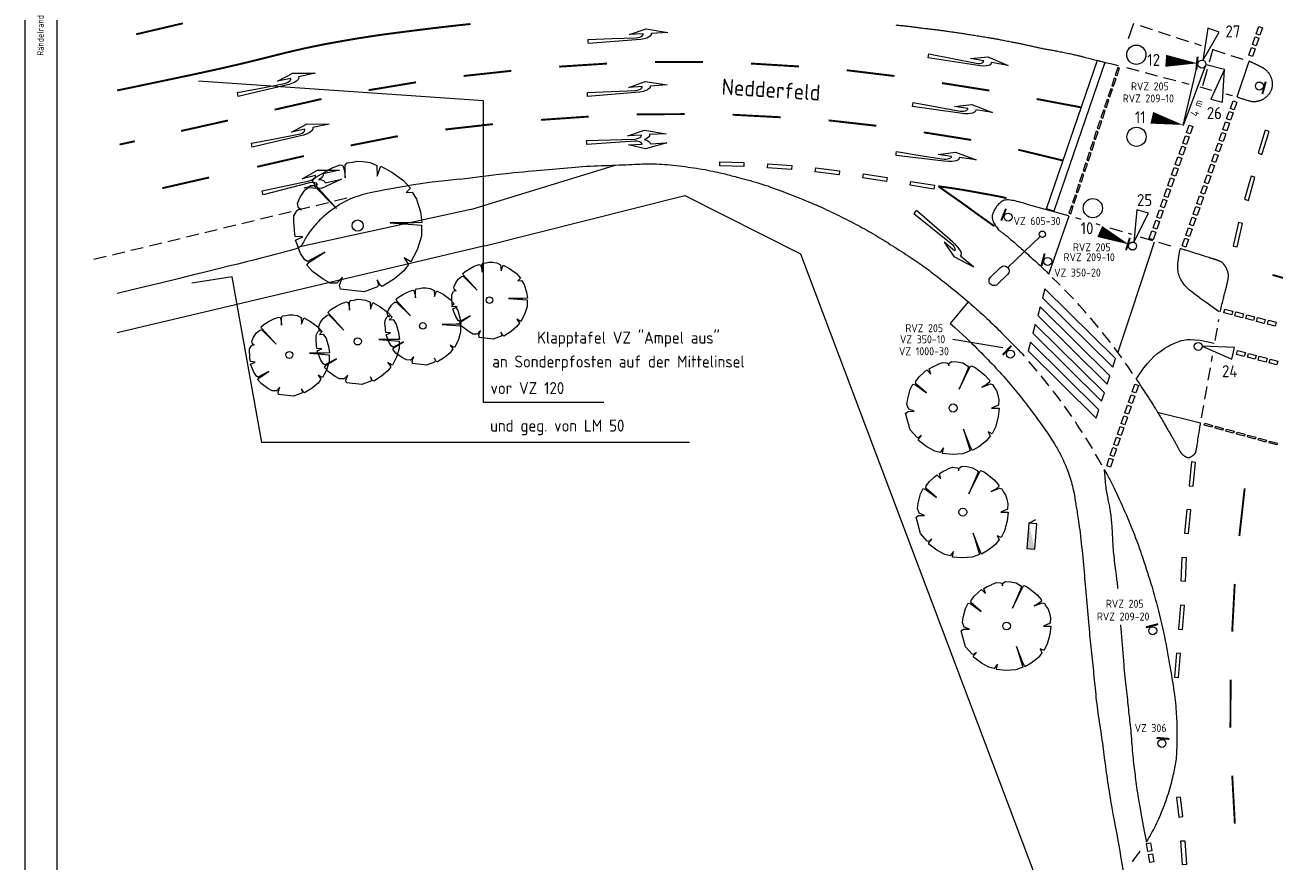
# Model space of a CAD drawing. Header units: metres. Extents: x -3 to 211, y 1 to 149.
# Drawn here: x -2.9 to 75.4, y 27.2 to 79.7 of the extents above; entities that cross this region are included whole.
import ezdxf
from ezdxf.enums import TextEntityAlignment as Align

# ---------------------------------------------------------------- set-up
doc = ezdxf.new("R2010")
doc.units = ezdxf.units.M
doc.header["$LTSCALE"] = 25
doc.linetypes.add('STRICHLINIE2', pattern=[9.525, 6.35, -3.175])
doc.layers.get('0').update_dxf_attribs({"linetype": 'CONTINUOUS'})
for name, color, linetype in [('BG-GR-LIN-VSB', 4, 'CONTINUOUS'), ('BG-GR-TXT-STR-NAM', 4, 'CONTINUOUS'), ('BS-RA-SYM', 3, 'CONTINUOUS'), ('BS-RA-TXT-SON', 2, 'CONTINUOUS'), ('BT-OF-LIN-ABG', 4, 'CONTINUOUS'), ('BT-SM-SYM', 2, 'CONTINUOUS'), ('BV-BL-SYM', 2, 'CONTINUOUS'), ('BV-FM-SYM', 2, 'CONTINUOUS'), ('BV-SF-LIN-HOH', 5, 'CONTINUOUS'), ('BV-SF-LIN-HOH-AGS', 5, 'STRICHLINIE2'), ('BV-VK-SYM', 2, 'CONTINUOUS'), ('BV-VK-TXT', 2, 'CONTINUOUS'), ('BV-VK-TXT-LSA', 3, 'CONTINUOUS'), ('BW-EW-SYM', 3, 'CONTINUOUS')]:
    doc.layers.add(name, color=color, linetype=linetype)
doc.styles.get("Standard").update_dxf_attribs({"font": 'isocp.shx', "height": 0.5})

# ---------------------------------------------------------------- blocks, each defined once
blk = doc.blocks.new('BMIST')
blk.add_lwpolyline([(0.506, 0.041), (0.991, 0.004), (0.99, -0.167), (0.925, -0.378), (0.829, -0.566), (0.721, -0.503), (0.788, -0.605), (0.717, -0.704), (0.57, -0.828), (0.382, -0.947), (0.354, -0.933), (0.304, -0.846), (0.324, -0.92), (0.31, -0.952), (0.101, -1.03), (-0.27, -0.988), (-0.283, -0.927), (-0.239, -0.804), (-0.323, -0.896), (-0.431, -0.894), (-0.535, -0.836), (-0.705, -0.716), (-0.782, -0.629), (-0.791, -0.616), (-0.754, -0.569), (-0.509, -0.416), (-0.783, -0.559), (-0.822, -0.535), (-0.888, -0.433), (-0.937, -0.307), (-0.967, -0.23), (-0.853, -0.178), (-0.972, -0.169), (-0.984, -0.083), (-0.988, 0.019), (-0.995, 0.04), (-0.992, 0.149), (-0.949, 0.227), (-0.921, 0.255), (-0.876, 0.242), (-0.923, 0.274), (-0.939, 0.342), (-0.895, 0.442), (-0.824, 0.549), (-0.733, 0.621), (-0.69, 0.629), (-0.328, 0.267), (-0.694, 0.669), (-0.702, 0.7), (-0.639, 0.757), (-0.506, 0.838), (-0.406, 0.892), (-0.273, 0.943), (-0.233, 0.932), (-0.208, 0.851), (-0.194, 0.741), (-0.194, 0.938), (-0.164, 0.976), (-0.083, 0.986), (-0.013, 1.003), (0.083, 0.998), (0.192, 0.981), (0.295, 0.932), (0.305, 0.77), (0.361, 0.923), (0.531, 0.832), (0.714, 0.7), (0.82, 0.58), (0.752, 0.513), (0.846, 0.521), (0.916, 0.409), (0.976, 0.211), (0.999, 0.048), (0.879, 0.043)], close=True)
blk.add_circle((0, 0), 0.0866)
blk = doc.blocks.new('FMPFLL')
blk.add_lwpolyline([(0, -0.289), (1.05, -0.289), (1.064, -0.215), (1.119, -0.13), (1.236, -0.058), (1.345, -0.016), (1.511, 0.027), (1.722, 0.058), (2, 0.062), (5, 0.125), (5, 0), (5, -0.125), (3.5, -0.094), (2, -0.062), (1.876, -0.075), (1.774, -0.098), (1.676, -0.135), (1.595, -0.186), (1.555, -0.251), (1.55, -0.289), (2.4, -0.289), (1.35, -0.589)], close=True)
blk = doc.blocks.new('FMPFLLR')
blk.add_lwpolyline([(1.407, 0), (1.345, 0.016), (1.236, 0.058), (1.119, 0.13), (1.064, 0.215), (1.05, 0.289), (0, 0.289), (1.35, 0.589), (2.4, 0.289), (1.55, 0.289), (1.555, 0.251), (1.595, 0.186), (1.676, 0.135), (1.774, 0.098), (1.876, 0.075), (2, 0.062), (5, 0.125), (5, 0), (5, -0.125), (3.5, -0.094), (2, -0.062), (1.876, -0.075), (1.774, -0.098), (1.676, -0.135), (1.595, -0.186), (1.555, -0.251), (1.55, -0.289), (2.4, -0.289), (1.35, -0.589), (0, -0.289), (1.05, -0.289), (1.064, -0.215), (1.119, -0.13), (1.236, -0.058), (1.345, -0.016)], close=True)
blk = doc.blocks.new('FMPFLR')
blk.add_lwpolyline([(0, 0.289), (1.05, 0.289), (1.064, 0.215), (1.119, 0.13), (1.236, 0.058), (1.345, 0.016), (1.511, -0.027), (1.722, -0.058), (2, -0.062), (5, -0.125), (5, 0), (5, 0.125), (3.5, 0.094), (2, 0.062), (1.876, 0.075), (1.774, 0.098), (1.676, 0.135), (1.595, 0.186), (1.555, 0.251), (1.55, 0.289), (2.4, 0.289), (1.35, 0.589)], close=True)
blk = doc.blocks.new('EWKAS03')
blk.add_lwpolyline([(-0.8, -0.25), (0.8, -0.25), (0.8, 0.25), (-0.8, 0.25), (-0.8, -0.25), (-1.05, 0.183)])
blk.add_solid([(-0.8, -0.25), (0.8, -0.25), (0.8, 0.25)])
blk = doc.blocks.new('BLSTRLAM')
blk.add_line((0.2, 0), (3, 0))
blk.add_lwpolyline([(3.3125, 0.3125), (4.1875, 0.3125, -1), (4.1875, -0.3125), (3.3125, -0.3125, -1)], format="xyb", close=True)
blk.add_circle((0, 0), 0.2)
blk = doc.blocks.new('VKLSASO2')
blk.add_lwpolyline([(0.45, 0, 0, 0, 0), (-0.15, 0, 0.3, 0, 0), (-0.45, 0, 0, 0, 0)], format="xyseb")
blk = doc.blocks.new('VKLSASO3')
blk.add_lwpolyline([(-0.45, 0, 0, 0, 0), (0.15, 0, 0.3, 0, 0), (0.45, 0, 0, 0, 0)], format="xyseb")
blk = doc.blocks.new('BVKMAN')
blk.add_circle((0, 0), 0.25)
blk = doc.blocks.new('Verkehrszeichen')
at = {"layer": 'BV-VK-SYM', "const_width": 0.125}
blk.add_lwpolyline([(0.305, 0.373), (0.322, -0.426)], dxfattribs=at)
at = {"layer": 'BV-VK-SYM', "rotation": 0.8654267626991108}
blk.add_blockref('BVKMAN', (0, 0), dxfattribs=at)

msp = doc.modelspace()

# ---------------------------------------------------------------- linework, layer by layer
at = {"layer": 'BG-GR-LIN-VSB'}
for p, q in [((25.879, 65.866), (38.366, 69.004)), ((38.366, 69.004), (45.609, 65.362)), ((25.879, 65.866), (2.897, 60.412)), ((45.609, 65.362), (60.368, 26.211))]:
    msp.add_line(p, q, dxfattribs=at)
at = {"layer": 'BS-RA-SYM'}
msp.add_line((-0.862, 2.709), (-0.862, 146.709), dxfattribs=at)
at = {"layer": 'BS-RA-TXT-SON'}
msp.add_line((-2.862, 0.709), (-2.862, 148.709), dxfattribs=at)
at = {"layer": 'BT-OF-LIN-ABG'}
for p, q in [((66.105, 78.818), (66.429, 79.76)), ((71.375, 78.138), (71.148, 77.338)), ((71.017, 76.874), (70.725, 75.847)), ((72.891, 75.162), (73.638, 77.398)), ((25.002, 68.125), (33.963, 70.875)), ((25.002, 68.125), (14.421, 65.825)), ((61.126, 64.089), (62.384, 67.737)), ((66.848, 63.483), (66.2, 61.517)), ((56.081, 62.36), (54.948, 61.007)), ((70.602, 54.778), (67.913, 55.449)), ((63.409, 44.449), (63.634, 41.896))]:
    msp.add_line(p, q, dxfattribs=at)
for points in [[(67.703, 66.079), (66.848, 63.483)], [(71.759, 61.725), (71.317, 62.045), (70.95, 62.31), (70.648, 62.528), (70.403, 62.706), (70.206, 62.853), (70.047, 62.976), (69.917, 63.083), (69.808, 63.182), (69.712, 63.279), (69.627, 63.375), (69.552, 63.47), (69.485, 63.565), (69.427, 63.658), (69.376, 63.749), (69.332, 63.839), (69.293, 63.926), (69.26, 64.012), (69.232, 64.098), (69.209, 64.186), (69.192, 64.278), (69.181, 64.377), (69.176, 64.484), (69.178, 64.603), (69.186, 64.734), (69.201, 64.879), (69.22, 65.032), (69.243, 65.185), (69.266, 65.33), (69.289, 65.46), (69.308, 65.567), (69.322, 65.643), (69.33, 65.68)], [(66.2, 61.517), (65.441, 59.211)], [(54.948, 61.007), (55.246, 60.747), (55.509, 60.511), (55.743, 60.298), (55.951, 60.104), (56.139, 59.925), (56.309, 59.759), (56.467, 59.602), (56.617, 59.452), (56.763, 59.306), (56.905, 59.163), (57.044, 59.022), (57.179, 58.884), (57.312, 58.748), (57.441, 58.614), (57.568, 58.482), (57.692, 58.351), (57.813, 58.221), (57.932, 58.092), (58.049, 57.964), (58.164, 57.837), (58.277, 57.71), (58.387, 57.584), (58.497, 57.458), (58.605, 57.333), (58.711, 57.208), (58.816, 57.084), (58.92, 56.959), (59.022, 56.835), (59.124, 56.71), (59.224, 56.586), (59.324, 56.461), (59.422, 56.337), (59.52, 56.211), (59.617, 56.086), (59.714, 55.961), (59.81, 55.835), (59.905, 55.71), (59.999, 55.585), (60.093, 55.46), (60.186, 55.336), (60.279, 55.212), (60.37, 55.089), (60.461, 54.966), (60.55, 54.844), (60.639, 54.723), (60.725, 54.603), (60.81, 54.483), (60.893, 54.364), (60.974, 54.247), (61.054, 54.13), (61.131, 54.013), (61.206, 53.898), (61.28, 53.782), (61.353, 53.667), (61.424, 53.553), (61.494, 53.438), (61.562, 53.323), (61.63, 53.208), (61.696, 53.092), (61.761, 52.975), (61.824, 52.857), (61.886, 52.737), (61.947, 52.616), (62.006, 52.492), (62.063, 52.366), (62.119, 52.238), (62.173, 52.109), (62.225, 51.979), (62.275, 51.848), (62.323, 51.718), (62.369, 51.588), (62.412, 51.46), (62.453, 51.332), (62.492, 51.207), (62.528, 51.083), (62.562, 50.961), (62.593, 50.841), (62.622, 50.722), (62.649, 50.604), (62.673, 50.489), (62.696, 50.375), (62.716, 50.262), (62.735, 50.152), (62.752, 50.044), (62.769, 49.938), (62.785, 49.835), (62.8, 49.735), (62.815, 49.639), (62.83, 49.545), (62.846, 49.453), (62.862, 49.359), (62.879, 49.262), (62.896, 49.158), (62.914, 49.047), (62.934, 48.925), (62.954, 48.791), (62.976, 48.642), (62.998, 48.479), (63.021, 48.304), (63.046, 48.118), (63.07, 47.921), (63.095, 47.717), (63.12, 47.505), (63.144, 47.288), (63.168, 47.066), (63.192, 46.841), (63.215, 46.615), (63.238, 46.387), (63.26, 46.16), (63.281, 45.935), (63.302, 45.713), (63.321, 45.496), (63.339, 45.284), (63.357, 45.077), (63.374, 44.876), (63.39, 44.679), (63.406, 44.488), (63.409, 44.449)], [(66.581, 57.527), (67.058, 58.227), (67.276, 58.506), (67.486, 58.741), (67.687, 58.938), (67.878, 59.101), (68.057, 59.238), (68.222, 59.355), (68.373, 59.455), (68.512, 59.542), (68.643, 59.618), (68.767, 59.684), (68.887, 59.743), (69.008, 59.795), (69.13, 59.843), (69.258, 59.888), (69.396, 59.932), (69.551, 59.97), (69.736, 59.996), (69.96, 60.005), (70.234, 59.993), (70.568, 59.954), (70.973, 59.882), (71.459, 59.772)], [(64.582, 51.88), (64.599, 51.621), (64.61, 51.465), (64.621, 51.318), (64.634, 51.178), (64.647, 51.045), (64.66, 50.918), (64.675, 50.797), (64.691, 50.681), (64.707, 50.569), (64.724, 50.461), (64.742, 50.358), (64.76, 50.259), (64.779, 50.163), (64.797, 50.071), (64.815, 49.982), (64.833, 49.897), (64.851, 49.815), (64.868, 49.734), (64.884, 49.655), (64.9, 49.575), (64.916, 49.494), (64.931, 49.41), (64.945, 49.322), (64.959, 49.229), (64.973, 49.131), (64.986, 49.028), (64.999, 48.92), (65.011, 48.811), (65.022, 48.7), (65.032, 48.588), (65.042, 48.478), (65.05, 48.37), (65.058, 48.265), (65.065, 48.163), (65.071, 48.062), (65.076, 47.963), (65.082, 47.864), (65.086, 47.765), (65.091, 47.665), (65.096, 47.563), (65.101, 47.459), (65.107, 47.352), (65.113, 47.241), (65.12, 47.127), (65.128, 47.007), (65.138, 46.882), (65.149, 46.751), (65.162, 46.614), (65.177, 46.469), (65.193, 46.32), (65.211, 46.168), (65.229, 46.016), (65.248, 45.866), (65.267, 45.719), (65.285, 45.579), (65.301, 45.447), (65.317, 45.326), (65.331, 45.213), (65.345, 45.108), (65.357, 45.007), (65.369, 44.909), (65.381, 44.813), (65.392, 44.716), (65.403, 44.616), (65.414, 44.512), (65.422, 44.445)], [(63.634, 41.896), (63.65, 41.717), (63.667, 41.536), (63.685, 41.353), (63.704, 41.168), (63.723, 40.981), (63.743, 40.793), (63.763, 40.603), (63.784, 40.414), (63.805, 40.224), (63.825, 40.035), (63.845, 39.846), (63.865, 39.659), (63.883, 39.474), (63.901, 39.289), (63.919, 39.106), (63.936, 38.923), (63.954, 38.741), (63.971, 38.558), (63.989, 38.375), (64.007, 38.19), (64.026, 38.005), (64.046, 37.818), (64.066, 37.63), (64.087, 37.44), (64.11, 37.25), (64.134, 37.059), (64.159, 36.867), (64.185, 36.674), (64.212, 36.481), (64.241, 36.287), (64.27, 36.094), (64.3, 35.901), (64.33, 35.71), (64.359, 35.52), (64.388, 35.331), (64.415, 35.145), (64.441, 34.962), (64.466, 34.78), (64.49, 34.6), (64.513, 34.42), (64.536, 34.24), (64.559, 34.059), (64.582, 33.877), (64.606, 33.692), (64.63, 33.505), (64.655, 33.315), (64.681, 33.124), (64.708, 32.932), (64.735, 32.739), (64.763, 32.546), (64.791, 32.353), (64.82, 32.162), (64.849, 31.973), (64.879, 31.782), (64.911, 31.589), (64.944, 31.391), (64.979, 31.185), (65.016, 30.969), (65.057, 30.741), (65.101, 30.498), (65.149, 30.236), (65.203, 29.943), (65.265, 29.602), (65.338, 29.201), (65.424, 28.723), (65.525, 28.154), (65.643, 27.48), (65.781, 26.685)], [(65.594, 42.186), (65.798, 39.68), (65.815, 39.489), (65.833, 39.297), (65.853, 39.107), (65.873, 38.919), (65.894, 38.732), (65.915, 38.548), (65.935, 38.366), (65.956, 38.188), (65.975, 38.013), (65.993, 37.843), (66.01, 37.676), (66.026, 37.513), (66.042, 37.353), (66.057, 37.197), (66.072, 37.044), (66.087, 36.894), (66.103, 36.747), (66.119, 36.603), (66.135, 36.46), (66.151, 36.318), (66.168, 36.174), (66.185, 36.028), (66.201, 35.879), (66.217, 35.724), (66.233, 35.564), (66.247, 35.396), (66.262, 35.222), (66.276, 35.045), (66.29, 34.865), (66.304, 34.685), (66.318, 34.505), (66.332, 34.329), (66.348, 34.157), (66.364, 33.99), (66.38, 33.83), (66.397, 33.674), (66.415, 33.522), (66.433, 33.373), (66.451, 33.227), (66.469, 33.083), (66.487, 32.94), (66.505, 32.797), (66.523, 32.652), (66.541, 32.506), (66.561, 32.355), (66.581, 32.199), (66.603, 32.036), (66.628, 31.865), (66.654, 31.684), (66.684, 31.489), (66.72, 31.27), (66.764, 31.009), (66.819, 30.694), (66.889, 30.31), (66.976, 29.842), (67.083, 29.275), (67.213, 28.595)]]:
    msp.add_lwpolyline(points, dxfattribs=at)
at = {"layer": 'BV-FM-SYM', "const_width": 0.12}
for points in [[(4.08, 79.075), (7.001, 79.76)], [(20.758, 79.221), (20.189, 79.149), (19.672, 79.08), (19.201, 79.014), (18.771, 78.95), (18.375, 78.889), (18.007, 78.83), (17.663, 78.773), (17.335, 78.717), (17.019, 78.662), (16.713, 78.608), (16.414, 78.555), (16.121, 78.501), (15.832, 78.447), (15.546, 78.391), (15.26, 78.334), (14.974, 78.274), (14.685, 78.212), (14.391, 78.147), (14.089, 78.078), (13.777, 78.005), (13.45, 77.927), (13.108, 77.844), (12.747, 77.754), (12.365, 77.658), (11.954, 77.554), (11.492, 77.439), (10.954, 77.307), (10.311, 77.155), (9.538, 76.977), (8.609, 76.771), (7.496, 76.53), (7.145, 76.456)], [(24.975, 79.718), (24.666, 79.686), (24.338, 79.651), (23.983, 79.612), (23.592, 79.568), (23.154, 79.518), (22.662, 79.459), (22.105, 79.391), (21.473, 79.312), (20.758, 79.221)], [(27.528, 76.792), (24.545, 76.47)], [(33.51, 77.245), (30.517, 77.053)], [(39.509, 77.341), (36.509, 77.337)], [(45.501, 77.064), (42.507, 77.247)], [(51.47, 76.468), (48.492, 76.829)], [(7.145, 76.457), (6.895, 76.404), (6.053, 76.226), (5.112, 76.029), (4.064, 75.809), (2.897, 75.566)], [(21.572, 76.076), (18.612, 75.584)], [(57.401, 75.56), (54.438, 76.028)], [(15.664, 75.031), (12.738, 74.367)], [(63.137, 74.51), (60.354, 75.033)], [(9.816, 73.689), (6.888, 73.034)], [(32.368, 73.934), (29.375, 73.727)], [(38.364, 74.088), (35.364, 74.073)], [(44.359, 73.89), (41.364, 74.048)], [(50.334, 73.359), (47.353, 73.697)], [(26.387, 73.462), (23.405, 73.127)], [(56.268, 72.474), (53.305, 72.946)], [(3.996, 72.395), (3.041, 72.184)], [(20.435, 72.711), (17.492, 72.13)], [(14.566, 71.47), (11.643, 70.795)], [(61.998, 71.188), (59.205, 71.864)], [(8.642, 70.128), (5.717, 69.46)], [(57.721, 67.083), (57.354, 67.339), (57.038, 67.563), (56.765, 67.758), (56.528, 67.929), (56.32, 68.081), (56.133, 68.218), (55.96, 68.345), (55.793, 68.465), (55.627, 68.584), (55.457, 68.703), (55.281, 68.826), (55.096, 68.955), (54.9, 69.092), (54.689, 69.241), (54.46, 69.403), (54.212, 69.582)], [(58.481, 68.833), (58.336, 68.87), (58.125, 68.917), (57.894, 68.963), (57.655, 69.009), (57.417, 69.053), (57.193, 69.093), (56.991, 69.13), (56.809, 69.163), (56.644, 69.193), (56.492, 69.221), (56.351, 69.247), (56.216, 69.271), (56.084, 69.295), (55.951, 69.318), (55.814, 69.342), (55.666, 69.367), (55.502, 69.393), (55.314, 69.422), (55.098, 69.455), (54.846, 69.492), (54.553, 69.534), (54.212, 69.582)], [(76.053, 63.768), (75.096, 64.04)], [(73.359, 50.703), (73.025, 47.722)], [(72.735, 44.736), (72.578, 41.741)], [(72.479, 38.742), (72.468, 35.743)], [(72.581, 32.745), (72.744, 29.749)]]:
    msp.add_lwpolyline(points, dxfattribs=at)
at = {"layer": 'BV-FM-SYM'}
for points in [[(74.073, 79.096), (74.239, 79.568), (74.475, 79.485), (74.309, 79.013)], [(73.841, 78.436), (74.007, 78.907), (74.243, 78.824), (74.077, 78.353)], [(73.609, 77.775), (73.775, 78.247), (74.011, 78.164), (73.845, 77.692)], [(60.965, 68.175), (64.15, 77.465), (64.623, 77.303), (61.438, 68.013)], [(65.54, 76.965), (65.426, 77.003), (65.268, 76.528), (65.382, 76.49)], [(65.318, 76.301), (65.205, 76.339), (65.046, 75.865), (65.16, 75.827)], [(65.096, 75.637), (64.983, 75.675), (64.824, 75.201), (64.938, 75.163)], [(64.875, 74.973), (64.761, 75.011), (64.602, 74.537), (64.716, 74.499)], [(72.464, 74.446), (72.63, 74.917), (72.866, 74.835), (72.7, 74.363)], [(64.421, 73.64), (64.307, 73.678), (64.148, 73.204), (64.262, 73.166)], [(64.643, 74.304), (64.529, 74.342), (64.37, 73.868), (64.484, 73.83)], [(72.232, 73.785), (72.398, 74.257), (72.634, 74.174), (72.468, 73.702)], [(64.199, 72.976), (64.085, 73.014), (63.927, 72.54), (64.04, 72.502)], [(69.719, 72.929), (69.885, 73.401), (70.121, 73.318), (69.955, 72.846)], [(71.768, 72.464), (71.934, 72.936), (72.17, 72.853), (72.004, 72.382)], [(72, 73.125), (72.166, 73.597), (72.402, 73.514), (72.236, 73.042)], [(74.886, 73.002), (74.648, 73.077), (74.193, 71.648), (74.431, 71.572)], [(63.977, 72.312), (63.863, 72.35), (63.705, 71.876), (63.818, 71.838)], [(69.255, 71.608), (69.421, 72.08), (69.657, 71.997), (69.491, 71.525)], [(69.487, 72.269), (69.653, 72.74), (69.889, 72.658), (69.723, 72.186)], [(71.536, 71.804), (71.702, 72.276), (71.938, 72.193), (71.772, 71.721)], [(63.755, 71.648), (63.641, 71.686), (63.483, 71.212), (63.597, 71.174)], [(69.023, 70.948), (69.189, 71.419), (69.425, 71.337), (69.259, 70.865)], [(71.304, 71.143), (71.47, 71.615), (71.706, 71.532), (71.54, 71.061)], [(40.557, 71.1), (42.056, 71.057), (42.049, 70.807), (40.55, 70.85)], [(43.56, 70.99), (45.056, 70.88), (45.038, 70.631), (43.542, 70.741)], [(46.554, 70.727), (48.043, 70.548), (48.014, 70.3), (46.524, 70.478)], [(63.533, 70.984), (63.419, 71.022), (63.261, 70.548), (63.375, 70.51)], [(68.791, 70.287), (68.957, 70.759), (69.193, 70.676), (69.027, 70.204)], [(71.072, 70.483), (71.238, 70.955), (71.474, 70.872), (71.308, 70.4)], [(49.533, 70.346), (51.017, 70.122), (50.979, 69.875), (49.496, 70.099)], [(52.499, 69.886), (53.98, 69.645), (53.94, 69.398), (52.459, 69.639)], [(63.089, 69.657), (62.975, 69.695), (62.817, 69.22), (62.931, 69.182)], [(63.311, 70.32), (63.197, 70.358), (63.039, 69.884), (63.153, 69.846)], [(68.559, 69.627), (68.725, 70.099), (68.961, 70.016), (68.795, 69.544)], [(70.84, 69.823), (71.006, 70.294), (71.242, 70.211), (71.076, 69.74)], [(74.001, 70.14), (73.76, 70.207), (73.355, 68.763), (73.596, 68.696)], [(62.867, 68.993), (62.754, 69.031), (62.595, 68.556), (62.709, 68.518)], [(68.327, 68.966), (68.493, 69.438), (68.729, 69.355), (68.563, 68.884)], [(70.376, 68.502), (70.542, 68.973), (70.778, 68.891), (70.612, 68.419)], [(70.608, 69.162), (70.774, 69.634), (71.01, 69.551), (70.844, 69.079)], [(62.645, 68.329), (62.532, 68.367), (62.373, 67.893), (62.487, 67.855)], [(68.095, 68.306), (68.261, 68.778), (68.497, 68.695), (68.331, 68.223)], [(70.144, 67.841), (70.31, 68.313), (70.546, 68.23), (70.38, 67.758)], [(67.631, 66.985), (67.797, 67.457), (68.033, 67.374), (67.867, 66.902)], [(67.863, 67.646), (68.029, 68.117), (68.265, 68.034), (68.099, 67.563)], [(69.912, 67.181), (70.078, 67.653), (70.314, 67.57), (70.148, 67.098)], [(67.399, 66.325), (67.565, 66.796), (67.801, 66.714), (67.635, 66.242)], [(69.68, 66.52), (69.846, 66.992), (70.082, 66.909), (69.916, 66.438)], [(73.224, 67.249), (72.98, 67.305), (72.643, 65.843), (72.887, 65.787)], [(69.448, 65.86), (69.614, 66.332), (69.85, 66.249), (69.684, 65.777)], [(60.724, 62.61), (65.109, 58.276), (65.282, 58.809), (60.876, 63.163)], [(60.422, 61.503), (64.764, 57.211), (64.937, 57.744), (60.573, 62.056)], [(72.128, 61.908), (72.612, 61.782), (72.549, 61.54), (72.065, 61.666)], [(72.805, 61.732), (73.289, 61.606), (73.226, 61.364), (72.742, 61.49)], [(73.483, 61.556), (73.967, 61.43), (73.904, 61.188), (73.42, 61.314)], [(74.16, 61.38), (74.644, 61.254), (74.581, 61.012), (74.097, 61.138)], [(74.838, 61.204), (75.322, 61.078), (75.259, 60.836), (74.775, 60.962)], [(60.119, 60.396), (64.419, 56.146), (64.592, 56.679), (60.27, 60.949)], [(59.817, 59.289), (64.074, 55.081), (64.247, 55.614), (59.968, 59.842)], [(72.915, 59.31), (73.399, 59.184), (73.336, 58.942), (72.852, 59.068)], [(73.592, 59.134), (74.076, 59.008), (74.013, 58.766), (73.529, 58.892)], [(74.27, 58.958), (74.754, 58.832), (74.691, 58.59), (74.207, 58.716)], [(74.947, 58.782), (75.431, 58.656), (75.368, 58.414), (74.884, 58.54)], [(66.329, 56.744), (66.492, 57.216), (66.729, 57.134), (66.565, 56.662)], [(66.1, 56.082), (66.263, 56.555), (66.5, 56.473), (66.336, 56)], [(65.871, 55.421), (66.034, 55.893), (66.271, 55.811), (66.107, 55.339)], [(65.642, 54.759), (65.806, 55.232), (66.042, 55.15), (65.878, 54.677)], [(65.413, 54.098), (65.577, 54.57), (65.813, 54.488), (65.649, 54.016)], [(70.832, 54.653), (70.863, 54.769), (71.346, 54.637), (71.314, 54.521)], [(71.507, 54.468), (71.539, 54.584), (72.021, 54.452), (71.989, 54.337)], [(72.182, 54.284), (72.214, 54.4), (72.696, 54.268), (72.664, 54.152)], [(72.857, 54.099), (72.889, 54.215), (73.371, 54.083), (73.34, 53.968)], [(73.533, 53.915), (73.564, 54.031), (74.047, 53.899), (74.015, 53.783)], [(64.955, 52.775), (65.119, 53.247), (65.355, 53.165), (65.191, 52.693)], [(65.184, 53.436), (65.348, 53.909), (65.584, 53.827), (65.42, 53.354)], [(74.208, 53.73), (74.24, 53.846), (74.722, 53.714), (74.69, 53.599)], [(74.883, 53.546), (74.915, 53.662), (75.397, 53.53), (75.365, 53.414)], [(64.735, 52.109), (64.899, 52.582), (65.135, 52.5), (64.971, 52.028)], [(70.138, 50.836), (70.279, 52.329), (70.03, 52.352), (69.89, 50.859)], [(69.851, 47.876), (69.992, 49.37), (69.743, 49.393), (69.602, 47.9)], [(69.387, 44.903), (69.455, 46.401), (69.705, 46.389), (69.636, 44.891)], [(69.476, 41.893), (69.588, 43.388), (69.339, 43.407), (69.227, 41.911)], [(69.231, 38.888), (69.343, 40.383), (69.094, 40.402), (68.982, 38.906)], [(69.484, 30.19), (69.338, 31.409), (69.09, 31.379), (69.235, 30.16)], [(67.315, 28.017), (67.23, 28.509), (67.476, 28.552), (67.561, 28.059)], [(69.472, 27.175), (69.359, 28.671), (69.608, 28.69), (69.722, 27.194)], [(67.433, 27.327), (67.349, 27.819), (67.595, 27.862), (67.68, 27.369)]]:
    msp.add_lwpolyline(points, close=True, dxfattribs=at)
at = {"layer": 'BV-SF-LIN-HOH'}
msp.add_line((62.346, 67.739), (59.845, 68.424), dxfattribs=at)
for points in [[(51.56, 79.658), (51.626, 79.652), (51.691, 79.645), (51.754, 79.639), (51.816, 79.633), (51.876, 79.627), (51.935, 79.621), (51.992, 79.616), (52.048, 79.61), (52.103, 79.604), (52.158, 79.599), (52.212, 79.593), (52.266, 79.587), (52.32, 79.58), (52.374, 79.574), (52.429, 79.567), (52.485, 79.56), (52.541, 79.553), (52.598, 79.546), (52.656, 79.538), (52.716, 79.53), (52.777, 79.523), (52.839, 79.514), (52.903, 79.506), (52.968, 79.498), (53.035, 79.489), (53.102, 79.481), (53.171, 79.472), (53.242, 79.463), (53.313, 79.454), (53.386, 79.446), (53.458, 79.437), (53.531, 79.428), (53.603, 79.42), (53.673, 79.411), (53.742, 79.403), (53.809, 79.395), (53.873, 79.387), (53.935, 79.38), (53.995, 79.373), (54.053, 79.366), (54.111, 79.359), (54.168, 79.352), (54.226, 79.344), (54.283, 79.337), (54.342, 79.33), (54.402, 79.322), (54.463, 79.314), (54.525, 79.305), (54.589, 79.297), (54.655, 79.288), (54.723, 79.278), (54.794, 79.268), (54.866, 79.258), (54.94, 79.247), (55.016, 79.236), (55.093, 79.225), (55.169, 79.214), (55.246, 79.203), (55.321, 79.192), (55.395, 79.181), (55.468, 79.17), (55.539, 79.159), (55.609, 79.149), (55.679, 79.138), (55.749, 79.127), (55.82, 79.116), (55.892, 79.105), (55.966, 79.093), (56.042, 79.082), (56.121, 79.069), (56.202, 79.057), (56.286, 79.043), (56.372, 79.03), (56.46, 79.016), (56.551, 79.001), (56.643, 78.987), (56.738, 78.971), (56.834, 78.956), (56.929, 78.941), (57.023, 78.925), (57.113, 78.911), (57.199, 78.897), (57.279, 78.884), (57.351, 78.872), (57.415, 78.861), (57.472, 78.852), (57.521, 78.843), (57.565, 78.836), (57.604, 78.829), (57.64, 78.823), (57.672, 78.817), (57.703, 78.812), (57.732, 78.806), (57.762, 78.801), (57.794, 78.795), (57.829, 78.788), (57.869, 78.781), (57.914, 78.772), (57.967, 78.762), (58.028, 78.75), (58.098, 78.736), (58.176, 78.721), (58.261, 78.705), (58.349, 78.688), (58.438, 78.67), (58.528, 78.653), (58.616, 78.636), (58.699, 78.619), (58.777, 78.604), (58.85, 78.59), (58.918, 78.576), (58.983, 78.564), (59.045, 78.552), (59.104, 78.54), (59.163, 78.528), (59.222, 78.517), (59.281, 78.505), (59.34, 78.493), (59.399, 78.481), (59.459, 78.469), (59.519, 78.457), (59.579, 78.444), (59.638, 78.432), (59.697, 78.419), (59.756, 78.406), (59.814, 78.394), (59.873, 78.38), (59.931, 78.367), (59.99, 78.354), (60.049, 78.34), (60.108, 78.326), (60.169, 78.312), (60.23, 78.298), (60.292, 78.283), (60.355, 78.268), (60.418, 78.254), (60.481, 78.24), (60.545, 78.226), (60.609, 78.212), (60.672, 78.199), (60.735, 78.186), (60.798, 78.174), (60.86, 78.162), (60.923, 78.151), (60.986, 78.14), (61.05, 78.129), (61.113, 78.118), (61.178, 78.107), (61.244, 78.095), (61.31, 78.084), (61.378, 78.073), (61.448, 78.06), (61.52, 78.048), (61.594, 78.034), (61.67, 78.02), (61.748, 78.005), (61.83, 77.989), (61.914, 77.973), (61.999, 77.955), (62.085, 77.938), (62.171, 77.919), (62.257, 77.901), (62.341, 77.883), (62.424, 77.865), (62.504, 77.847), (62.581, 77.83), (62.654, 77.813), (62.724, 77.797), (62.79, 77.782), (62.851, 77.767), (62.907, 77.754), (62.959, 77.742), (63.005, 77.731), (63.048, 77.72), (63.089, 77.71), (63.131, 77.7), (63.175, 77.689), (63.224, 77.676), (63.28, 77.662), (63.344, 77.646), (63.419, 77.627), (63.502, 77.606), (63.593, 77.583), (63.69, 77.558), (63.791, 77.533), (63.894, 77.506), (63.999, 77.48), (64.103, 77.454), (64.206, 77.428), (64.315, 77.401), (64.438, 77.371), (64.581, 77.336), (64.753, 77.295), (64.962, 77.246), (65.215, 77.186), (65.457, 77.13)], [(72.891, 75.162), (72.903, 75.158), (72.975, 75.134), (73.042, 75.112), (73.105, 75.091), (73.164, 75.071), (73.22, 75.052), (73.273, 75.034), (73.323, 75.017), (73.373, 75), (73.421, 74.984), (73.467, 74.969), (73.512, 74.955), (73.556, 74.941), (73.598, 74.928), (73.639, 74.917), (73.678, 74.907), (73.715, 74.898), (73.751, 74.891), (73.787, 74.885), (73.822, 74.88), (73.857, 74.877), (73.893, 74.875), (73.929, 74.875), (73.967, 74.876), (74.006, 74.879), (74.046, 74.883), (74.086, 74.888), (74.127, 74.894), (74.167, 74.901), (74.207, 74.909), (74.245, 74.918), (74.282, 74.928), (74.316, 74.938), (74.349, 74.948), (74.379, 74.959), (74.409, 74.971), (74.437, 74.984), (74.465, 74.997), (74.492, 75.011), (74.519, 75.027), (74.546, 75.043), (74.573, 75.061), (74.601, 75.08), (74.628, 75.099), (74.655, 75.12), (74.682, 75.142), (74.709, 75.164), (74.735, 75.188), (74.761, 75.213), (74.787, 75.238), (74.811, 75.264), (74.835, 75.291), (74.859, 75.319), (74.881, 75.348), (74.903, 75.376), (74.923, 75.406), (74.943, 75.436), (74.961, 75.466), (74.979, 75.497), (74.995, 75.528), (75.01, 75.559), (75.024, 75.59), (75.037, 75.622), (75.048, 75.653), (75.059, 75.685), (75.068, 75.716), (75.076, 75.748), (75.083, 75.78), (75.089, 75.812), (75.093, 75.844), (75.097, 75.877), (75.099, 75.909), (75.101, 75.942), (75.101, 75.975), (75.1, 76.009), (75.098, 76.043), (75.094, 76.078), (75.089, 76.113), (75.083, 76.149), (75.075, 76.186), (75.066, 76.224), (75.056, 76.263), (75.044, 76.302), (75.031, 76.341), (75.017, 76.379), (75.002, 76.417), (74.987, 76.453), (74.97, 76.488), (74.953, 76.521), (74.936, 76.552), (74.917, 76.582), (74.898, 76.61), (74.879, 76.637), (74.858, 76.663), (74.837, 76.688), (74.815, 76.713), (74.793, 76.737), (74.77, 76.761), (74.746, 76.783), (74.723, 76.805), (74.7, 76.826), (74.677, 76.845), (74.656, 76.863), (74.636, 76.88), (74.616, 76.895), (74.598, 76.908), (74.581, 76.921), (74.563, 76.933), (74.545, 76.945), (74.526, 76.957), (74.505, 76.969), (74.482, 76.981), (74.457, 76.995), (74.43, 77.01), (74.401, 77.025), (74.371, 77.041), (74.34, 77.057), (74.309, 77.072), (74.279, 77.088), (74.249, 77.103), (74.219, 77.118), (74.191, 77.132), (74.164, 77.146), (74.137, 77.159), (74.11, 77.173), (74.083, 77.186), (74.056, 77.199), (74.028, 77.212), (74, 77.226), (73.972, 77.239), (73.943, 77.253), (73.915, 77.267), (73.887, 77.28), (73.859, 77.293), (73.833, 77.306), (73.807, 77.318), (73.783, 77.329), (73.759, 77.341), (73.736, 77.352), (73.711, 77.363), (73.685, 77.375), (73.657, 77.388), (73.638, 77.396)], [(24.272, 70.014), (24.972, 70.105), (25.584, 70.183), (26.119, 70.249), (26.587, 70.305), (26.999, 70.353), (27.365, 70.394), (27.696, 70.429), (28.004, 70.46), (28.295, 70.489), (28.575, 70.516), (28.845, 70.541), (29.105, 70.564), (29.359, 70.587), (29.606, 70.609), (29.849, 70.631), (30.09, 70.652), (30.329, 70.674), (30.568, 70.696), (30.805, 70.718), (31.042, 70.739), (31.278, 70.76), (31.514, 70.779), (31.749, 70.797), (31.983, 70.812), (32.217, 70.826), (32.451, 70.838), (32.683, 70.849), (32.915, 70.859), (33.144, 70.867), (33.372, 70.875), (33.598, 70.883), (33.821, 70.892), (34.042, 70.9), (34.259, 70.909), (34.47, 70.918), (34.676, 70.927), (34.875, 70.936), (35.067, 70.945), (35.249, 70.954), (35.421, 70.961), (35.582, 70.969), (35.735, 70.975), (35.882, 70.98), (36.025, 70.983), (36.167, 70.985), (36.309, 70.985), (36.455, 70.982), (36.607, 70.977), (36.767, 70.968), (36.933, 70.958), (37.106, 70.944), (37.283, 70.929), (37.464, 70.912), (37.648, 70.893), (37.833, 70.873), (38.019, 70.852), (38.203, 70.829), (38.387, 70.806), (38.57, 70.782), (38.751, 70.758), (38.931, 70.732), (39.109, 70.705), (39.285, 70.676), (39.46, 70.647), (39.632, 70.617), (39.801, 70.585), (39.966, 70.553), (40.125, 70.521), (40.277, 70.49), (40.421, 70.458), (40.555, 70.428), (40.68, 70.399), (40.793, 70.372), (40.898, 70.346), (40.998, 70.32), (41.095, 70.294), (41.193, 70.268), (41.294, 70.24), (41.403, 70.211), (41.521, 70.18), (41.651, 70.146), (41.793, 70.109), (41.945, 70.069), (42.106, 70.027), (42.275, 69.982), (42.449, 69.934), (42.628, 69.883), (42.81, 69.83), (42.994, 69.775), (43.179, 69.717), (43.364, 69.657), (43.548, 69.596), (43.731, 69.533), (43.911, 69.47), (44.087, 69.407), (44.26, 69.344), (44.427, 69.28), (44.591, 69.217), (44.751, 69.154), (44.91, 69.091), (45.068, 69.028), (45.227, 68.963), (45.387, 68.898), (45.55, 68.832), (45.716, 68.764), (45.885, 68.695), (46.057, 68.625), (46.229, 68.555), (46.401, 68.483), (46.573, 68.411), (46.743, 68.338), (46.91, 68.265), (47.073, 68.191), (47.233, 68.117), (47.391, 68.043), (47.546, 67.969), (47.699, 67.894), (47.85, 67.82), (48, 67.745), (48.15, 67.67), (48.299, 67.595), (48.448, 67.52), (48.596, 67.444), (48.743, 67.369), (48.89, 67.293), (49.035, 67.218), (49.179, 67.142), (49.321, 67.066), (49.462, 66.989), (49.601, 66.913), (49.739, 66.836), (49.875, 66.759), (50.011, 66.681), (50.145, 66.603), (50.279, 66.524), (50.412, 66.445), (50.544, 66.365), (50.677, 66.284), (50.809, 66.202), (50.942, 66.119), (51.076, 66.035), (51.211, 65.95), (51.348, 65.863), (51.486, 65.775), (51.627, 65.686), (51.768, 65.595), (51.91, 65.504), (52.051, 65.414), (52.189, 65.324), (52.325, 65.236), (52.456, 65.15), (52.583, 65.066), (52.703, 64.986), (52.818, 64.908), (52.928, 64.833), (53.034, 64.76), (53.137, 64.687), (53.238, 64.616), (53.337, 64.544), (53.434, 64.473), (53.532, 64.4), (53.63, 64.327), (53.729, 64.252), (53.829, 64.175), (53.931, 64.097), (54.035, 64.017), (54.142, 63.934), (54.252, 63.849), (54.366, 63.761), (54.483, 63.67), (54.603, 63.577), (54.725, 63.482), (54.85, 63.383), (54.976, 63.283), (55.104, 63.18), (55.234, 63.075), (55.364, 62.968), (55.495, 62.859), (55.625, 62.75), (55.754, 62.64), (55.882, 62.531), (56.008, 62.422), (56.132, 62.315), (56.253, 62.21), (56.37, 62.108), (56.485, 62.007), (56.597, 61.908), (56.707, 61.81), (56.816, 61.712), (56.925, 61.614), (57.034, 61.515), (57.143, 61.413), (57.253, 61.31), (57.365, 61.204), (57.477, 61.097), (57.59, 60.988), (57.704, 60.877), (57.818, 60.766), (57.933, 60.653), (58.047, 60.539), (58.161, 60.425), (58.275, 60.312), (58.387, 60.199), (58.497, 60.088), (58.604, 59.98), (58.708, 59.876), (58.808, 59.775), (58.903, 59.68), (58.993, 59.59), (59.079, 59.504), (59.161, 59.422), (59.239, 59.342), (59.316, 59.263), (59.392, 59.183), (59.468, 59.101), (59.544, 59.015), (59.575, 58.979)], [(24.272, 70.014), (23.59, 69.947), (22.966, 69.878), (22.397, 69.806), (21.879, 69.734), (21.408, 69.662), (20.98, 69.592), (20.592, 69.525), (20.24, 69.462), (19.92, 69.404), (19.63, 69.351), (19.367, 69.301), (19.128, 69.255), (18.909, 69.21), (18.709, 69.167), (18.524, 69.124), (18.351, 69.081), (18.188, 69.036), (18.034, 68.99), (17.886, 68.943), (17.745, 68.893), (17.609, 68.84), (17.477, 68.785), (17.347, 68.727), (17.219, 68.665), (17.092, 68.599), (16.966, 68.53), (16.84, 68.457), (16.716, 68.381), (16.592, 68.302), (16.47, 68.22), (16.35, 68.134), (16.231, 68.046), (16.114, 67.955), (16, 67.862), (15.887, 67.767), (15.778, 67.67), (15.672, 67.572), (15.569, 67.473), (15.47, 67.373), (15.375, 67.274), (15.284, 67.174), (15.197, 67.076), (15.115, 66.977), (15.038, 66.88), (14.965, 66.784), (14.897, 66.689), (14.833, 66.596), (14.774, 66.504), (14.719, 66.415), (14.669, 66.328), (14.623, 66.245), (14.579, 66.167), (14.539, 66.093), (14.5, 66.024), (14.463, 65.962), (14.428, 65.907), (14.392, 65.859), (14.35, 65.817), (14.297, 65.777), (14.227, 65.739), (14.133, 65.699), (14.009, 65.655), (13.849, 65.605), (13.648, 65.547), (13.4, 65.478), (13.105, 65.4), (12.766, 65.31), (12.383, 65.211), (11.957, 65.103), (11.49, 64.985), (10.984, 64.858), (10.439, 64.722), (9.853, 64.577), (9.209, 64.418), (8.485, 64.24), (7.658, 64.037), (6.708, 63.804), (5.612, 63.535), (4.349, 63.226), (2.897, 62.871)], [(71.84, 61.764), (71.877, 61.934), (71.909, 62.08), (71.937, 62.204), (71.962, 62.31), (71.985, 62.403), (72.006, 62.485), (72.025, 62.56), (72.045, 62.633), (72.064, 62.704), (72.083, 62.777), (72.103, 62.849), (72.122, 62.921), (72.141, 62.992), (72.16, 63.063), (72.178, 63.133), (72.195, 63.202), (72.212, 63.27), (72.228, 63.336), (72.243, 63.4), (72.257, 63.462), (72.27, 63.521), (72.282, 63.576), (72.293, 63.628), (72.303, 63.676), (72.311, 63.72), (72.318, 63.759), (72.324, 63.795), (72.329, 63.827), (72.333, 63.857), (72.336, 63.883), (72.338, 63.908), (72.34, 63.931), (72.341, 63.952), (72.342, 63.972), (72.342, 63.991), (72.342, 64.009), (72.341, 64.027), (72.339, 64.045), (72.337, 64.063), (72.335, 64.082), (72.332, 64.101), (72.328, 64.121), (72.324, 64.142), (72.319, 64.162), (72.314, 64.183), (72.309, 64.204), (72.303, 64.225), (72.297, 64.246), (72.29, 64.267), (72.284, 64.287), (72.276, 64.307), (72.269, 64.328), (72.261, 64.348), (72.252, 64.368), (72.243, 64.389), (72.233, 64.41), (72.223, 64.431), (72.212, 64.453), (72.2, 64.475), (72.188, 64.497), (72.176, 64.52), (72.163, 64.542), (72.149, 64.565), (72.135, 64.587), (72.121, 64.61), (72.106, 64.632), (72.091, 64.653), (72.076, 64.674), (72.062, 64.694), (72.048, 64.713), (72.034, 64.73), (72.021, 64.746), (72.008, 64.76), (71.997, 64.773), (71.985, 64.784), (71.974, 64.794), (71.963, 64.804), (71.951, 64.813), (71.94, 64.821), (71.927, 64.83), (71.914, 64.838), (71.899, 64.846), (71.884, 64.855), (71.868, 64.863), (71.851, 64.872), (71.833, 64.881), (71.814, 64.889), (71.794, 64.898), (71.773, 64.907), (71.751, 64.916), (71.729, 64.924), (71.706, 64.933), (71.683, 64.942), (71.66, 64.95), (71.637, 64.958), (71.614, 64.966), (71.591, 64.974), (71.569, 64.981), (71.547, 64.988), (71.526, 64.995), (71.505, 65.001), (71.485, 65.008), (71.465, 65.014), (71.446, 65.02), (71.427, 65.026), (71.407, 65.032), (71.383, 65.04), (71.353, 65.049), (71.316, 65.061), (71.268, 65.076), (71.209, 65.094), (71.136, 65.118), (71.048, 65.146), (70.947, 65.178), (70.837, 65.213), (70.719, 65.25), (70.599, 65.289), (70.478, 65.327), (70.36, 65.365), (70.248, 65.4), (70.145, 65.433), (70.05, 65.463), (69.963, 65.49), (69.883, 65.515), (69.81, 65.538), (69.742, 65.559), (69.68, 65.578), (69.621, 65.596), (69.566, 65.612), (69.511, 65.628), (69.452, 65.645), (69.387, 65.664), (69.33, 65.68)], [(66.581, 57.527), (66.598, 57.503), (66.673, 57.389), (66.754, 57.266), (66.842, 57.132), (66.937, 56.988), (67.036, 56.836), (67.138, 56.681), (67.24, 56.526), (67.339, 56.375), (67.432, 56.232), (67.518, 56.1), (67.594, 55.984), (67.657, 55.887), (67.709, 55.805), (67.753, 55.738), (67.788, 55.682), (67.819, 55.633), (67.845, 55.59), (67.869, 55.55), (67.894, 55.51), (67.919, 55.466), (67.947, 55.42), (67.976, 55.369), (68.009, 55.313), (68.044, 55.252), (68.083, 55.185), (68.126, 55.111), (68.172, 55.03), (68.223, 54.942), (68.277, 54.848), (68.333, 54.751), (68.39, 54.652), (68.447, 54.553), (68.503, 54.457), (68.556, 54.365), (68.605, 54.279), (68.65, 54.202), (68.691, 54.131), (68.728, 54.067), (68.761, 54.009), (68.793, 53.954), (68.823, 53.903), (68.851, 53.854), (68.879, 53.806), (68.907, 53.758), (68.935, 53.71), (68.962, 53.663), (68.988, 53.618), (69.013, 53.574), (69.037, 53.532), (69.06, 53.492), (69.081, 53.455), (69.1, 53.421), (69.117, 53.39), (69.133, 53.36), (69.148, 53.333), (69.163, 53.306), (69.176, 53.28), (69.19, 53.254), (69.203, 53.228), (69.217, 53.201), (69.231, 53.174), (69.246, 53.147), (69.26, 53.119), (69.274, 53.093), (69.288, 53.067), (69.302, 53.042), (69.315, 53.019), (69.328, 52.997), (69.34, 52.978), (69.352, 52.959), (69.365, 52.941), (69.377, 52.924), (69.391, 52.908), (69.405, 52.891), (69.419, 52.874), (69.435, 52.857), (69.453, 52.839), (69.471, 52.822), (69.489, 52.804), (69.509, 52.786), (69.529, 52.769), (69.549, 52.753), (69.569, 52.737), (69.589, 52.722), (69.61, 52.709), (69.63, 52.696), (69.65, 52.685), (69.67, 52.674), (69.69, 52.665), (69.709, 52.657), (69.728, 52.65), (69.747, 52.645), (69.766, 52.64), (69.784, 52.637), (69.802, 52.635), (69.819, 52.634), (69.837, 52.634), (69.854, 52.634), (69.87, 52.636), (69.887, 52.638), (69.903, 52.641), (69.919, 52.645), (69.935, 52.65), (69.951, 52.656), (69.968, 52.662), (69.984, 52.67), (70, 52.678), (70.017, 52.687), (70.034, 52.697), (70.051, 52.707), (70.069, 52.719), (70.086, 52.73), (70.103, 52.743), (70.12, 52.756), (70.137, 52.77), (70.154, 52.784), (70.17, 52.798), (70.186, 52.812), (70.201, 52.826), (70.215, 52.84), (70.228, 52.853), (70.24, 52.865), (70.251, 52.876), (70.259, 52.886), (70.267, 52.895), (70.273, 52.903), (70.278, 52.911), (70.283, 52.918), (70.286, 52.925), (70.289, 52.932), (70.293, 52.939), (70.295, 52.947), (70.298, 52.956), (70.301, 52.965), (70.304, 52.975), (70.307, 52.985), (70.31, 52.996), (70.313, 53.008), (70.316, 53.021), (70.319, 53.034), (70.322, 53.049), (70.326, 53.066), (70.33, 53.086), (70.335, 53.11), (70.34, 53.138), (70.346, 53.17), (70.353, 53.208), (70.36, 53.253), (70.369, 53.305), (70.38, 53.366), (70.392, 53.438), (70.406, 53.521), (70.421, 53.618), (70.439, 53.73), (70.46, 53.858), (70.482, 54.004), (70.507, 54.164), (70.534, 54.337), (70.561, 54.518), (70.59, 54.707), (70.6, 54.778)], [(64.582, 51.88), (64.595, 51.857), (64.676, 51.71), (64.757, 51.56), (64.838, 51.407), (64.921, 51.249), (65.005, 51.088), (65.089, 50.922), (65.174, 50.752), (65.26, 50.577), (65.347, 50.398), (65.434, 50.213), (65.522, 50.024), (65.611, 49.83), (65.7, 49.632), (65.789, 49.431), (65.878, 49.227), (65.965, 49.022), (66.052, 48.816), (66.138, 48.61), (66.222, 48.406), (66.304, 48.203), (66.384, 48.002), (66.463, 47.801), (66.54, 47.6), (66.617, 47.398), (66.692, 47.194), (66.767, 46.988), (66.842, 46.779), (66.916, 46.566), (66.99, 46.35), (67.064, 46.13), (67.138, 45.907), (67.211, 45.682), (67.284, 45.454), (67.356, 45.225), (67.427, 44.993), (67.498, 44.76), (67.568, 44.525), (67.638, 44.287), (67.706, 44.047), (67.774, 43.803), (67.841, 43.555), (67.908, 43.303), (67.973, 43.046), (68.038, 42.784), (68.102, 42.518), (68.164, 42.25), (68.225, 41.98), (68.283, 41.711), (68.34, 41.443), (68.395, 41.179), (68.446, 40.919), (68.495, 40.664), (68.542, 40.416), (68.586, 40.173), (68.628, 39.936), (68.668, 39.704), (68.706, 39.477), (68.743, 39.255), (68.779, 39.039), (68.813, 38.827), (68.847, 38.619), (68.879, 38.416), (68.91, 38.217), (68.939, 38.023), (68.966, 37.832), (68.99, 37.645), (69.012, 37.461), (69.031, 37.282), (69.048, 37.106), (69.062, 36.934), (69.075, 36.767), (69.085, 36.605), (69.094, 36.448), (69.102, 36.298), (69.108, 36.154), (69.113, 36.017), (69.118, 35.884), (69.121, 35.755), (69.124, 35.628), (69.126, 35.501), (69.126, 35.372), (69.126, 35.24), (69.126, 35.103), (69.124, 34.96), (69.122, 34.813), (69.118, 34.662), (69.113, 34.511), (69.107, 34.36), (69.1, 34.213), (69.091, 34.07), (69.08, 33.934), (69.068, 33.806), (69.054, 33.684), (69.038, 33.568), (69.021, 33.455), (69.001, 33.343), (68.98, 33.232), (68.956, 33.118), (68.931, 33.001), (68.904, 32.879), (68.875, 32.752), (68.843, 32.62), (68.81, 32.485), (68.775, 32.346), (68.738, 32.204), (68.699, 32.06), (68.657, 31.915), (68.614, 31.767), (68.569, 31.619), (68.522, 31.471), (68.473, 31.323), (68.422, 31.174), (68.371, 31.027), (68.317, 30.881), (68.262, 30.737), (68.207, 30.594), (68.149, 30.454), (68.091, 30.315), (68.032, 30.178), (67.971, 30.043), (67.91, 29.91), (67.847, 29.778), (67.784, 29.648), (67.719, 29.519), (67.653, 29.391), (67.586, 29.265), (67.518, 29.139), (67.447, 29.014), (67.375, 28.89), (67.3, 28.766), (67.223, 28.642), (67.202, 28.609)], [(66.814, 28.042), (66.803, 28.026), (66.712, 27.903), (66.621, 27.78), (66.528, 27.657), (66.433, 27.534), (66.338, 27.412), (66.312, 27.38)]]:
    msp.add_lwpolyline(points, dxfattribs=at)
msp.add_lwpolyline([(59.845, 68.424, 0.00853), (59.629, 68.495, 0.017032), (59.112, 68.637, 0.022344), (58.71, 68.714, 0.043268), (58.495, 68.726, 0.058242), (58.336, 68.703, 0.087876), (58.201, 68.64, 0.045245), (57.981, 68.454, 0.039848), (57.821, 68.263, 0.038256), (57.687, 68.04, 0.068554), (57.587, 67.746, 0.104535), (57.59, 67.541, 0.054317), (57.659, 67.342, 0.042924), (57.793, 67.112, 0.016575), (57.981, 66.863, 0.049604), (58.055, 66.788, 0.033287), (58.223, 66.667, -0.033055), (58.392, 66.545, -0.003559), (58.841, 66.167, -0.003831), (59.252, 65.811, -0.001377), (59.317, 65.753, -0.000116), (60.084, 65.071, -0.007194), (60.468, 64.719, -0.004115), (61.126, 64.089)], format="xyb", dxfattribs=at)
at = {"layer": 'BV-SF-LIN-HOH-AGS', "ltscale": 0.005}
for p, q in [((66.823, 79.63), (70.638, 78.371)), ((71.358, 78.133), (73.295, 77.494)), ((65.978, 76.992), (69.877, 75.96)), ((70.548, 75.782), (71.289, 75.586)), ((72.183, 75.35), (72.575, 75.246)), ((17.25, 68.83), (1.395, 64.984)), ((62.783, 67.619), (63.116, 67.52)), ((64.051, 67.243), (64.301, 67.169)), ((64.935, 66.982), (66.283, 66.582)), ((66.826, 66.422), (69.056, 65.761)), ((71.516, 59.939), (71.75, 61.254)), ((70.659, 55.109), (71.346, 58.979))]:
    msp.add_line(p, q, dxfattribs=at)
for centre, radius, start, end in [((35.849, 37.523), 36.669, 33.72261, 45.96929), ((32.172, 34.296), 36.874, 28.96786, 41.42661)]:
    msp.add_arc(centre, radius, start, end, dxfattribs=at)
at = {"layer": 'BV-VK-SYM'}
for p, q in [((71.05, 79.456), (70.752, 77.443)), ((70.752, 77.443), (71.759, 79.211)), ((71.759, 79.211), (71.05, 79.456)), ((69.507, 73.386), (70.425, 77.272)), ((70.903, 77.127), (69.507, 73.386)), ((72.09, 76.868), (70.959, 77.158)), ((72.09, 76.868), (71.252, 75.013)), ((71.981, 74.836), (72.09, 76.868)), ((71.252, 75.013), (71.981, 74.836)), ((66.627, 68.115), (66.432, 66.089)), ((66.432, 66.089), (67.348, 67.906)), ((67.348, 67.906), (66.627, 68.115)), ((55.115, 60.019), (58.244, 59.507)), ((72.727, 59.499), (70.694, 59.596)), ((70.694, 59.596), (72.554, 58.769)), ((72.554, 58.769), (72.727, 59.499))]:
    msp.add_line(p, q, dxfattribs=at)
for points in [[(66.445, 77.371, 0, 0, 0), (66.631, 77.941, 0.3, 0, 0), (66.724, 78.226, 0, 0, 0)], [(70.416, 77.264, 0, 0.75, 0), (68.422, 77.417, 0.75, 0.75, 0)], [(69.502, 73.413, 0, 0.75, 0), (67.553, 73.859, 0.75, 0.75, 0)], [(66.469, 72.241, 0, 0, 0), (66.647, 72.814, 0.3, 0, 0), (66.736, 73.101, 0, 0, 0)], [(63.761, 67.767, 0, 0, 0), (63.928, 68.343, 0.3, 0, 0), (64.012, 68.632, 0, 0, 0)], [(66.128, 65.943, 0, 0.75, 0), (64.3, 66.755, 0.75, 0.75, 0)]]:
    msp.add_lwpolyline(points, format="xyseb", dxfattribs=at)
at = {"layer": 'BV-VK-SYM', "const_width": 0.07}
msp.add_lwpolyline([(65.938, 65.581), (66.192, 66.34)], dxfattribs=at)
at = {"layer": 'BV-VK-SYM'}
for centre, radius in [((66.585, 77.798), 0.6), ((66.602, 72.671), 0.6), ((63.869, 68.21), 0.6), ((66.349, 65.845), 0.25), ((70.451, 59.571), 0.25)]:
    msp.add_circle(centre, radius, dxfattribs=at)
at = {"layer": 'BV-VK-TXT'}
for p, q in [((25.785, 74.922), (7.972, 76.136)), ((25.785, 56.072), (25.785, 74.922)), ((10.077, 63.92), (7.568, 63.515)), ((11.94, 53.564), (10.077, 63.92)), ((33.314, 56.072), (25.785, 56.072)), ((38.658, 53.564), (11.94, 53.564))]:
    msp.add_line(p, q, dxfattribs=at)

# ---------------------------------------------------------------- block references
at = {"layer": 'BT-SM-SYM'}
for p, xscale, yscale, zscale in [((17.927, 67.125), 4.016504673458513, 4.016504673458513, 4.016504673458513), ((26.16, 62.464), 2.370749416740332, 2.370749416740332, 2.370749416740332), ((21.996, 60.851), 2.377697158886898, 2.377697158886898, 2.377697158886898), ((17.928, 59.889), 2.618968807126316, 2.618968807126316, 2.618968807126316), ((13.655, 59.043), 2.503078194326994, 2.503078194326994, 2.503078194326994)]:
    msp.add_blockref('BMIST', p, dxfattribs=dict(at, xscale=xscale, yscale=yscale, zscale=zscale))
at = {"layer": 'BT-SM-SYM', "rotation": 291.3416415959789}
for p, xscale, yscale, zscale in [((55.134, 55.724), 2.910864976408826, 2.910864976408826, 2.910864976408826), ((55.743, 49.217), 2.865433669074295, 2.865433669074295, 2.865433669074295), ((58.479, 42.103), 2.785609517192156, 2.785609517192156, 2.785609517192156)]:
    msp.add_blockref('BMIST', p, dxfattribs=dict(at, xscale=xscale, yscale=yscale, zscale=zscale))
at = {"layer": 'BV-BL-SYM', "rotation": 223.8088249436221}
msp.add_blockref('BLSTRLAM', (60.715, 66.58), dxfattribs=at)
at = {"layer": 'BV-FM-SYM'}
for name, p, rotation in [('FMPFLL', (37.33, 78.897), 183.0107791493417), ('FMPFLL', (58.528, 76.85), 169.8095878500146), ('FMPFLL', (15.324, 76.354), 191.9952695851552), ('FMPFLL', (37.276, 75.619), 183.5042485650798), ('FMPFLL', (57.55, 73.898), 170.9080224645741), ('FMPFLL', (16.203, 73.173), 191.8115695477211), ('FMPFLLR', (37.23, 72.577), 183.1163049529433), ('FMPFLL', (56.541, 70.949), 172.3080116918923), ('FMPFLLR', (16.855, 70.314), 193.1581334697004), ('FMPFLR', (56.596, 64.764), 140.0047809799704), ('VKLSASO3', (67.856, 64.817), 250.6415817445774), ('VKLSASO2', (68.547, 64.725), 253.4451107723367), ('VKLSASO2', (70.462, 61.745), 341.1101480679315), ('VKLSASO2', (70.545, 60.697), 159.5550420560846)]:
    msp.add_blockref(name, p, dxfattribs=dict(at, rotation=rotation))
at = {"layer": 'BV-VK-SYM'}
for p, rotation in [((70.686, 77.212), 173.2737395531683), ((74.276, 75.843), 343.4508696693034), ((58.569, 67.657), 156.9322661737658), ((66.352, 65.85), 161.4415595442228), ((61.052, 64.88), 164.5142817570272), ((58.715, 59.09), 135.334624940499), ((67.61, 41.809), 103.4252715624712), ((68.188, 34.771), 83.77793924939125)]:
    msp.add_blockref('Verkehrszeichen', p, dxfattribs=dict(at, rotation=rotation))
at = {"layer": 'BW-EW-SYM', "rotation": 265.7378530452371}
msp.add_blockref('EWKAS03', (60.05, 47.716), dxfattribs=at)

# ---------------------------------------------------------------- texts
at = {"layer": 'BG-GR-TXT-STR-NAM'}
msp.add_text('Nedderfeld', height=1, rotation=356.46204, dxfattribs=at).set_placement((40.646, 75.308))
at = {"layer": 'BS-RA-TXT-SON'}
msp.add_text('Rändelrand', height=0.4, rotation=90, dxfattribs=at).set_placement((-1.904, 79.011), align=Align.MIDDLE)
at = {"layer": 'BV-VK-TXT'}
for s, p in [('RVZ 205', (66.254, 75.571)), ('RVZ 209-10', (65.74, 74.817)), ('VZ 605-30', (58.913, 67.156)), ('RVZ 205', (62.626, 65.519)), ('RVZ 209-10', (62.041, 64.898)), ('VZ 350-20', (61.45, 63.935)), ('RVZ 205', (52.151, 60.462)), ('VZ 1000-30', (51.753, 59.02)), ('VZ 350-10', (51.812, 59.768)), ('RVZ 205', (64.686, 43.245)), ('RVZ 209-20', (64.122, 42.446)), ('VZ 306', (66.48, 35.473))]:
    msp.add_text(s, height=0.5, dxfattribs=at).set_placement(p)
msp.add_text('4 m', height=0.5, rotation=71.12017, dxfattribs=at).set_placement((70.417, 73.901))
at = {"layer": 'BV-VK-TXT-LSA'}
for s, p in [('27', (72.157, 78.88)), ('12', (67.272, 77.1)), ('26', (70.988, 73.777)), ('11', (66.495, 73.518)), ('25', (66.629, 68.343)), ('10', (63.108, 66.582)), ('Klapptafel VZ "Ampel aus"', (29.138, 59.748)), ('an Sonderpfosten auf der Mittelinsel', (26.335, 58.254)), ('24', (71.94, 57.648)), ('vor VZ 120', (26.23, 56.594)), ('und geg. von LM 50', (26.2, 54.249))]:
    msp.add_text(s, height=0.75, dxfattribs=at).set_placement(p)

doc.saveas('drawing.dxf')
